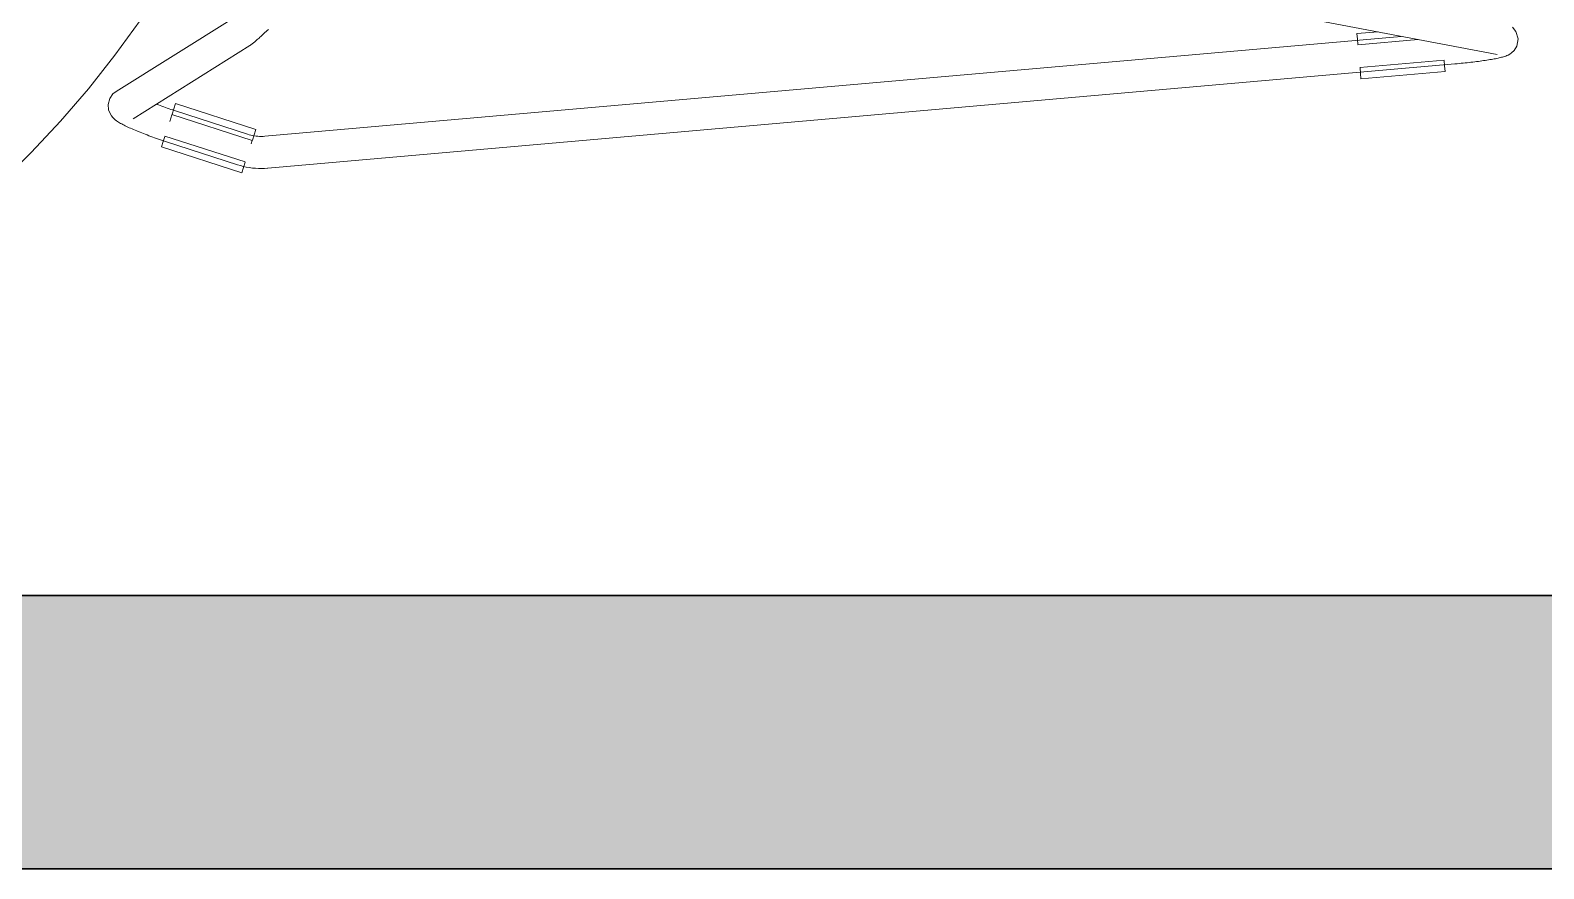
# Model space of a CAD drawing. Header units: millimetres. Extents: x 155927 to 295199, y -4084 to 97293.
# Drawn here: x 227939 to 228504, y 17906 to 18219 of the extents above; entities that cross this region are included whole.
import ezdxf

# ---------------------------------------------------------------- set-up
doc = ezdxf.new("R2010")
doc.units = ezdxf.units.MM
doc.header["$MEASUREMENT"] = 0
for name, color, linetype, lineweight in [('A-WALL-PATT', 7, 'CONTINUOUS', 9), ('I-FURN', 8, 'CONTINUOUS', 9), ('I-WALL', 7, 'CONTINUOUS', 9)]:
    doc.layers.add(name, color=color, linetype=linetype, lineweight=lineweight)

msp = doc.modelspace()

# ---------------------------------------------------------------- hatches: boundary and pattern name
at = {"layer": 'A-WALL-PATT'}
msp.add_hatch(color=256, dxfattribs=at).paths.add_polyline_path([(226452.83, 17905.61), (230738.83, 17905.61), (230738.83, 18007.61), (226452.83, 18007.61)], flags=0)

# ---------------------------------------------------------------- linework, layer by layer
at = {"layer": 'I-FURN'}
for p, q in [((228387.75, 18228.42), (228487.04, 18209.61)), ((227970.82, 18209.4), (227980.26, 18222.32)), ((228014.79, 18223.14), (227971.21, 18195.84)), ((228026.84, 18217.81), (228027.25, 18218.19)), ((228027.25, 18218.19), (228027.67, 18218.58)), ((228027.67, 18218.58), (228028.11, 18218.99)), ((228442.58, 18218.16), (228434.68, 18217.47)), ((228494.03, 18218.26), (228492.71, 18219.84)), ((228494.03, 18218.26), (228494.86, 18215.51)), ((227977.58, 18185.67), (228021.16, 18212.98)), ((228021.16, 18212.98), (228021.49, 18213.19)), ((228021.49, 18213.19), (228021.74, 18213.37)), ((228021.74, 18213.37), (228021.97, 18213.55)), ((228021.97, 18213.55), (228022.19, 18213.72)), ((228022.19, 18213.72), (228022.42, 18213.9)), ((228022.42, 18213.9), (228022.65, 18214.09)), ((228022.65, 18214.09), (228022.89, 18214.29)), ((228022.89, 18214.29), (228023.14, 18214.51)), ((228023.14, 18214.51), (228023.41, 18214.74)), ((228023.41, 18214.74), (228023.69, 18214.98)), ((228023.69, 18214.98), (228023.98, 18215.24)), ((228023.98, 18215.24), (228024.29, 18215.51)), ((228024.29, 18215.51), (228024.61, 18215.8)), ((228024.61, 18215.8), (228024.95, 18216.1)), ((228024.95, 18216.1), (228025.3, 18216.41)), ((228025.3, 18216.41), (228025.67, 18216.74)), ((228025.67, 18216.74), (228026.04, 18217.09)), ((228026.04, 18217.09), (228026.43, 18217.44)), ((228026.43, 18217.44), (228026.84, 18217.81)), ((228451.16, 18216.42), (228026.82, 18179.14)), ((228434.86, 18215.42), (228434.68, 18217.47)), ((228435.04, 18213.36), (228434.86, 18215.42)), ((228435.06, 18213.24), (228457.54, 18215.21)), ((228494.38, 18212.75), (228493.34, 18211.1)), ((228494.86, 18215.51), (228494.38, 18212.75)), ((227960.88, 18196.87), (227970.82, 18209.4)), ((228467.21, 18207.55), (228435.8, 18204.79)), ((228467.22, 18207.42), (228467.4, 18205.36)), ((228476.54, 18206.66), (228475.81, 18206.58)), ((228477.26, 18206.74), (228476.54, 18206.66)), ((228477.97, 18206.83), (228477.26, 18206.74)), ((228478.66, 18206.91), (228477.97, 18206.83)), ((228479.35, 18207), (228478.66, 18206.91)), ((228480.03, 18207.08), (228479.35, 18207)), ((228480.69, 18207.17), (228480.03, 18207.08)), ((228481.34, 18207.26), (228480.69, 18207.17)), ((228481.97, 18207.35), (228481.34, 18207.26)), ((228482.59, 18207.44), (228481.97, 18207.35)), ((228483.2, 18207.53), (228482.59, 18207.44)), ((228483.78, 18207.62), (228483.2, 18207.53)), ((228484.35, 18207.72), (228483.78, 18207.62)), ((228484.9, 18207.81), (228484.35, 18207.72)), ((228485.44, 18207.9), (228484.9, 18207.81)), ((228485.95, 18208), (228485.44, 18207.9)), ((228486.45, 18208.09), (228485.95, 18208)), ((228486.92, 18208.19), (228486.45, 18208.09)), ((228487.38, 18208.28), (228486.92, 18208.19)), ((228487.83, 18208.38), (228487.38, 18208.28)), ((228488.25, 18208.48), (228487.83, 18208.38)), ((228488.67, 18208.59), (228488.25, 18208.48)), ((228489.07, 18208.69), (228488.67, 18208.59)), ((228489.46, 18208.81), (228489.07, 18208.69)), ((228489.86, 18208.93), (228489.46, 18208.81)), ((228490.26, 18209.08), (228489.86, 18208.93)), ((228490.69, 18209.24), (228490.26, 18209.08)), ((228491.17, 18209.46), (228490.69, 18209.24)), ((228491.73, 18209.76), (228491.17, 18209.46)), ((228492.43, 18210.24), (228491.73, 18209.76)), ((228493.34, 18211.1), (228492.43, 18210.24)), ((228027.87, 18167.18), (228471.19, 18206.13)), ((228435.99, 18202.6), (228435.81, 18204.66)), ((228436.17, 18200.56), (228435.99, 18202.6)), ((228467.58, 18203.32), (228436.17, 18200.56)), ((228467.4, 18205.36), (228467.58, 18203.32)), ((228471.35, 18206.14), (228471.19, 18206.13)), ((228472.1, 18206.21), (228471.35, 18206.14)), ((228472.85, 18206.28), (228472.1, 18206.21)), ((228473.6, 18206.35), (228472.85, 18206.28)), ((228474.34, 18206.43), (228473.6, 18206.35)), ((228475.08, 18206.5), (228474.34, 18206.43)), ((228475.81, 18206.58), (228475.08, 18206.5)), ((227950.44, 18184.75), (227960.88, 18196.87)), ((227970.08, 18194.95), (227971.21, 18195.84)), ((227968.86, 18193.21), (227968.27, 18190.99)), ((227968.27, 18190.99), (227968.45, 18189.01)), ((227970.08, 18194.95), (227968.86, 18193.21)), ((227986.46, 18191.03), (227987.09, 18190.8)), ((227987.09, 18190.8), (227987.72, 18190.57)), ((227987.72, 18190.57), (227988.37, 18190.33)), ((227988.37, 18190.33), (227989.03, 18190.09)), ((227989.03, 18190.09), (227989.69, 18189.86)), ((227989.69, 18189.86), (227990.37, 18189.62)), ((227992.76, 18189.36), (227993.39, 18191.31)), ((228023.4, 18181.62), (227993.39, 18191.31)), ((227939.52, 18173.05), (227950.44, 18184.75)), ((227968.45, 18189.01), (227968.97, 18187.63)), ((227968.97, 18187.63), (227969.54, 18186.72)), ((227969.54, 18186.72), (227970.05, 18186.09)), ((227970.05, 18186.09), (227970.52, 18185.63)), ((227970.52, 18185.63), (227970.95, 18185.26)), ((227970.95, 18185.26), (227971.35, 18184.94)), ((227971.35, 18184.94), (227971.74, 18184.67)), ((227971.74, 18184.67), (227972.13, 18184.41)), ((227972.13, 18184.41), (227972.52, 18184.17)), ((227972.52, 18184.17), (227972.92, 18183.93)), ((227990.37, 18189.62), (227991.05, 18189.39)), ((227991.05, 18189.39), (227991.73, 18189.16)), ((227992.06, 18187.17), (227991.25, 18184.69)), ((227991.73, 18189.16), (227992.42, 18188.93)), ((227992.09, 18187.27), (228022.09, 18177.58)), ((227992.13, 18187.39), (227992.76, 18189.36)), ((227992.42, 18188.93), (227993.11, 18188.7)), ((227993.11, 18188.7), (227993.44, 18188.59)), ((228020.26, 18179.88), (227993.44, 18188.59)), ((227972.92, 18183.93), (227973.33, 18183.7)), ((227973.33, 18183.7), (227973.75, 18183.47)), ((227973.75, 18183.47), (227974.19, 18183.24)), ((227974.19, 18183.24), (227974.65, 18183.02)), ((227974.65, 18183.02), (227975.12, 18182.78)), ((227975.12, 18182.78), (227975.62, 18182.55)), ((227975.62, 18182.55), (227976.13, 18182.32)), ((227976.13, 18182.32), (227976.65, 18182.08)), ((227976.65, 18182.08), (227977.2, 18181.84)), ((227977.2, 18181.84), (227977.76, 18181.6)), ((227977.76, 18181.6), (227978.34, 18181.35)), ((227978.34, 18181.35), (227978.93, 18181.1)), ((227978.93, 18181.1), (227979.54, 18180.85)), ((227979.54, 18180.85), (227980.17, 18180.6)), ((227980.17, 18180.6), (227980.81, 18180.35)), ((227980.81, 18180.35), (227981.46, 18180.1)), ((227981.46, 18180.1), (227982.13, 18179.84)), ((227982.13, 18179.84), (227982.81, 18179.59)), ((227982.81, 18179.59), (227983.49, 18179.33)), ((227983.49, 18179.33), (227984.19, 18179.08)), ((227984.19, 18179.08), (227984.9, 18178.83)), ((227984.9, 18178.83), (227985.62, 18178.57)), ((227985.62, 18178.57), (227986.34, 18178.32)), ((227988.81, 18177.11), (227989.44, 18179.08)), ((228019.49, 18169.51), (227989.48, 18179.2)), ((228020.28, 18179.87), (228020.26, 18179.88)), ((228020.91, 18179.68), (228020.28, 18179.87)), ((228021.55, 18179.52), (228020.91, 18179.68)), ((228022.2, 18179.38), (228021.55, 18179.52)), ((228022.77, 18179.67), (228022.13, 18177.7)), ((228022.85, 18179.26), (228022.2, 18179.38)), ((228023.4, 18181.62), (228022.77, 18179.67)), ((228023.51, 18179.18), (228022.85, 18179.26)), ((228024.17, 18179.11), (228023.51, 18179.18)), ((228024.83, 18179.08), (228024.17, 18179.11)), ((228025.49, 18179.07), (228024.83, 18179.08)), ((228026.16, 18179.09), (228025.49, 18179.07)), ((228026.82, 18179.13), (228026.16, 18179.09)), ((227928.15, 18161.8), (227939.52, 18173.05)), ((227986.34, 18178.32), (227987.07, 18178.07)), ((227987.07, 18178.07), (227987.8, 18177.82)), ((227987.8, 18177.82), (227988.54, 18177.57)), ((227988.18, 18175.16), (227988.81, 18177.11)), ((228018.18, 18165.47), (227988.18, 18175.16)), ((227988.54, 18177.57), (227989.28, 18177.33)), ((227989.28, 18177.33), (227989.73, 18177.18)), ((227989.73, 18177.18), (228016.55, 18168.47)), ((228022.06, 18177.48), (228021.69, 18176.32)), ((228016.55, 18168.47), (228017.64, 18168.14)), ((228017.64, 18168.14), (228018.75, 18167.85)), ((228018.81, 18167.42), (228018.18, 18165.47)), ((228018.75, 18167.85), (228019.86, 18167.61)), ((228019.45, 18169.39), (228018.81, 18167.42)), ((228019.86, 18167.61), (228020.99, 18167.41)), ((228020.99, 18167.41), (228022.12, 18167.26)), ((228022.12, 18167.26), (228023.26, 18167.15)), ((228023.26, 18167.15), (228024.4, 18167.09)), ((228024.4, 18167.09), (228025.54, 18167.07)), ((228025.54, 18167.07), (228026.68, 18167.1)), ((228026.68, 18167.1), (228027.82, 18167.18)), ((228027.82, 18167.18), (228027.87, 18167.18))]:
    msp.add_line(p, q, dxfattribs=at)
at = {"layer": 'I-WALL', "lineweight": 30}
for p, q in [((230738.83, 18007.61), (226452.83, 18007.61)), ((226452.83, 17905.61), (230738.83, 17905.61))]:
    msp.add_line(p, q, dxfattribs=at)

doc.saveas('drawing.dxf')
